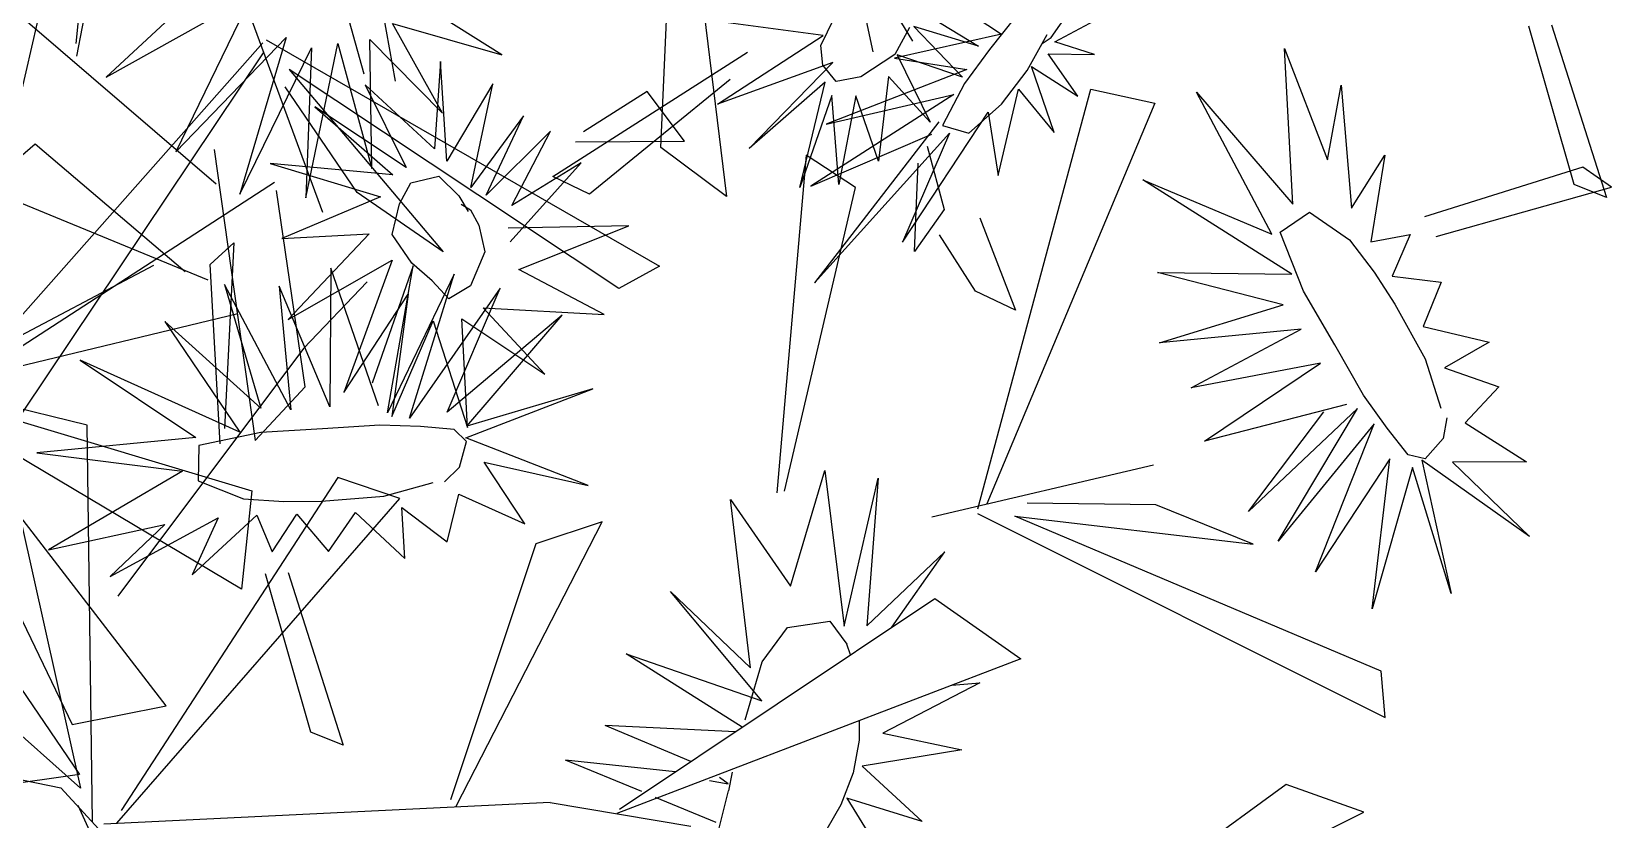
# Model space of a CAD drawing. Header units: millimetres. Extents: x -2729 to 15248, y -12439 to 5292.
# Drawn here: x 4224.36 to 4263.74, y -10343.77 to -10324.13 of the extents above; entities that cross this region are included whole.
import ezdxf

# ---------------------------------------------------------------- set-up
doc = ezdxf.new("R2010")
doc.units = ezdxf.units.MM

# ---------------------------------------------------------------- blocks, each defined once
blk = doc.blocks.new('styrtys')
at = {"color": 50, "linetype": 'Continuous'}
for p, q in [((-28.557, -6.417), (-27.681, -3.898)), ((-27.681, -3.898), (-28.283, -7.132)), ((-29.579, -6.536), (-29.337, -4.743)), ((-29.337, -4.743), (-28.557, -6.417)), ((-28.283, -7.132), (-25.568, -5.075)), ((-25.568, -5.075), (-28.021, -7.263)), ((-30.746, -6.153), (-29.579, -6.536)), ((-30.611, -7.575), (-30.746, -6.153)), ((-31.659, -6.839), (-30.611, -7.575)), ((-31.327, -8.497), (-31.659, -6.839)), ((-29.503, -7.004), (-28.993, -6.874)), ((-28.993, -6.874), (-28.353, -7.067)), ((-28.353, -7.067), (-28.263, -7.493)), ((-28.021, -7.263), (-24.402, -6.7)), ((-24.402, -6.7), (-27.982, -7.865)), ((-30.611, -8.109), (-29.663, -7.239)), ((-28.263, -7.493), (-28.643, -8.249)), ((-27.982, -7.865), (-24.646, -8.373)), ((-31.536, -9.371), (-30.611, -8.109)), ((-28.643, -8.249), (-29.151, -9.125)), ((-32.517, -8.549), (-31.327, -8.497)), ((-32.142, -9.721), (-32.517, -8.549)), ((-24.646, -8.373), (-28.608, -8.589)), ((-28.608, -8.589), (-24.954, -9.536)), ((-32.042, -10.167), (-31.536, -9.371)), ((-29.151, -9.125), (-29.986, -10.299)), ((-28.786, -9.127), (-25.316, -10.522)), ((-24.954, -9.536), (-28.786, -9.127)), ((-28.755, -9.417), (-26.449, -12.244)), ((-33.269, -9.747), (-32.142, -9.721)), ((-32.694, -10.56), (-33.269, -9.747)), ((-32.517, -11.061), (-32.042, -10.167)), ((-25.316, -10.522), (-28.356, -9.85)), ((-34.809, -11.148), (-32.694, -10.56)), ((-29.986, -10.299), (-30.878, -11.569)), ((-29.423, -10.437), (-27.519, -13.103)), ((-26.449, -12.244), (-29.423, -10.437)), ((-35.934, -12.869), (-33.258, -11.35)), ((-33.258, -11.35), (-34.809, -11.148)), ((-32.733, -12.257), (-32.517, -11.061)), ((-29.995, -11.228), (-28.206, -14.296)), ((-27.519, -13.103), (-29.995, -11.228)), ((-30.878, -11.569), (-31.975, -12.713)), ((-31.144, -12.013), (-31.724, -16.365)), ((-29.778, -15.074), (-31.144, -12.013)), ((-30.358, -11.892), (-29.778, -15.074)), ((-28.206, -14.296), (-30.358, -11.892)), ((-36.178, -14.532), (-34.103, -12.394)), ((-34.103, -12.394), (-35.934, -12.869)), ((-31.975, -12.713), (-32.733, -12.257)), ((-32.737, -12.722), (-36.178, -14.532)), ((-34.265, -16.067), (-32.737, -12.722)), ((-31.84, -12.884), (-34.265, -16.067)), ((-31.724, -16.365), (-31.84, -12.884)), ((-16.926, -14.521), (-15.521, -16.61)), ((-16.481, -16.483), (-16.926, -14.521)), ((-14.635, -16.622), (-13.247, -14.528)), ((-18.633, -14.814), (-16.481, -16.483)), ((-18.291, -15.422), (-18.633, -14.814)), ((-15.521, -16.61), (-14.892, -14.676)), ((-14.892, -14.676), (-14.635, -16.622)), ((-16.08, -16.946), (-15.275, -16.743)), ((-15.275, -16.743), (-14.419, -16.686)), ((-14.419, -16.686), (-13.348, -16.785)), ((-18.972, -17.388), (-21.234, -16.973)), ((-18.745, -17.97), (-21.234, -16.973)), ((-16.523, -17.149), (-16.08, -16.946)), ((-22.211, -19.247), (-18.745, -17.97)), ((-17.915, -18.036), (-18.124, -18.224)), ((-18.503, -18.476), (-22.211, -19.247)), ((-21.826, -20.539), (-18.503, -18.476)), ((-18.465, -18.856), (-18.124, -18.224)), ((-17.884, -19.749), (-18.465, -18.856)), ((-12.288, -19.133), (-13.569, -19.374)), ((-15.958, -19.559), (-17.479, -22.773)), ((-15.601, -23.122), (-15.958, -19.559)), ((-14.028, -19.488), (-13.569, -19.374)), ((-13.724, -19.458), (-13.776, -19.719)), ((-13.607, -19.914), (-13.724, -19.458)), ((-12.659, -20.974), (-12.727, -19.339)), ((-16.837, -19.96), (-17.884, -19.749)), ((-15.64, -19.786), (-16.837, -19.96)), ((-15.352, -19.744), (-15.64, -19.786)), ((-15.15, -19.732), (-15.601, -23.122)), ((-14.98, -19.836), (-13.762, -22.848)), ((-11.446, -23.297), (-12.372, -19.863)), ((-18.847, -20.106), (-21.826, -20.539)), ((-20.19, -22.368), (-18.847, -20.106)), ((-16.585, -20.162), (-20.19, -22.368)), ((-17.479, -22.773), (-16.585, -20.162)), ((-13.841, -20.535), (-13.762, -22.848)), ((-13.438, -20.782), (-12.559, -23.39)), ((-33.225, -23.107), (-33.035, -21.478)), ((-33.035, -21.478), (-32.807, -23.155)), ((-32.807, -23.155), (-32.17, -21.522)), ((-32.17, -21.522), (-31.997, -23.233)), ((-12.645, -21.332), (-12.559, -23.39)), ((-31.997, -23.233), (-30.81, -21.78)), ((-30.81, -21.78), (-31.414, -23.208)), ((-31.414, -23.208), (-29.395, -22.547)), ((-29.395, -22.547), (-30.634, -23.743)), ((-30.634, -23.743), (-28.451, -23.2)), ((-28.451, -23.2), (-30.389, -24.288)), ((-32.736, -23.24), (-31.976, -23.292)), ((-31.976, -23.292), (-31.114, -23.83)), ((-31.114, -23.83), (-30.75, -24.337)), ((-30.75, -24.337), (-30.982, -24.809)), ((-27.971, -24.05), (-30.626, -24.579)), ((-30.389, -24.288), (-27.971, -24.05)), ((-31.151, -24.61), (-29.001, -26.783)), ((-28.329, -25.611), (-31.151, -24.61)), ((-30.626, -24.579), (-28.329, -25.611)), ((-31.408, -25.063), (-32.165, -25.041)), ((-31.656, -25.113), (-30.884, -27.635)), ((-29.001, -26.783), (-31.656, -25.113)), ((-30.982, -24.809), (-31.408, -25.063)), ((-23.055, -27.159), (-23.188, -29.557)), ((-21.948, -29.965), (-23.055, -27.159)), ((-25.323, -27.526), (-24.014, -30.235)), ((-23.188, -29.557), (-25.323, -27.526)), ((-21.088, -27.879), (-21.948, -29.965)), ((-21.479, -30.338), (-21.088, -27.879)), ((-19.073, -29.074), (-21.479, -30.338)), ((-21.134, -30.966), (-19.073, -29.074)), ((-26.254, -29.262), (-24.563, -30.386)), ((-23.721, -30.048), (-26.254, -29.262)), ((-26.647, -30.289), (-24.531, -31.08)), ((-24.563, -30.386), (-26.647, -30.289)), ((-26.719, -31.059), (-24.542, -31.504)), ((-24.531, -31.08), (-26.719, -31.059)), ((-21.475, -31.812), (-18.536, -30.901)), ((-18.536, -30.901), (-21.134, -30.966)), ((-24.542, -31.504), (-27.123, -32.086)), ((-18.574, -32.241), (-21.475, -31.812)), ((-27.869, -32.182), (-28.217, -34.774)), ((-27.442, -34.987), (-27.869, -32.182)), ((-27.123, -32.086), (-24.885, -32.322)), ((-22.079, -32.527), (-18.574, -32.241)), ((-24.885, -32.322), (-27.079, -33.501)), ((-19.648, -34.262), (-22.079, -32.527)), ((-25.933, -32.919), (-27.442, -34.987)), ((-27.079, -33.501), (-25.04, -32.729)), ((-26.844, -35.336), (-25.933, -32.919)), ((-25.04, -32.729), (-25.767, -34.969)), ((-19.15, -33.61), (-21.327, -32.864)), ((-25.767, -34.969), (-24.324, -33.179)), ((-24.324, -33.179), (-24.742, -35.872)), ((-24.742, -35.872), (-24.021, -33.401)), ((-24.021, -33.401), (-22.995, -36.296)), ((-23.391, -33.447), (-21.418, -35.245)), ((-22.995, -36.296), (-23.391, -33.447)), ((-22.435, -33.319), (-19.648, -34.262)), ((-21.418, -35.245), (-22.435, -33.319)), ((-23.942, -33.938), (-26.844, -35.336)), ((-26.418, -36.013), (-23.942, -33.938)), ((-22.586, -35.129), (-26.418, -36.013)), ((-26.045, -36.57), (-22.586, -35.129)), ((-21.984, -36.665), (-26.045, -36.57)), ((-26.014, -37.25), (-21.984, -36.665)), ((-22.276, -38.557), (-26.014, -37.25)), ((-26.59, -38.468), (-22.276, -38.557)), ((-23.236, -40.91), (-26.59, -38.468)), ((-27.243, -39.256), (-23.236, -40.91))]:
    blk.add_line(p, q, dxfattribs=at)
at = {"color": 86, "linetype": 'Continuous'}
for p, q in [((-12.758, -10.355), (-19.706, -4.768)), ((-19.706, -4.768), (-19.525, -6.814)), ((-22.072, -5.279), (-23.083, -5.849)), ((-22.444, -16.632), (-22.072, -5.279)), ((-36.443, -5.684), (-36.596, -6.542)), ((-33.495, -9.14), (-36.443, -5.684)), ((-23.083, -5.849), (-22.775, -15.758)), ((-36.596, -6.542), (-33.821, -9.602)), ((-19.525, -6.814), (-12.415, -10.806)), ((-24.622, -10.075), (-24.497, -12.685)), ((-22.775, -15.758), (-24.622, -10.075)), ((-24.497, -12.685), (-23.193, -15.613)), ((-25.373, -13.148), (-21.883, -17.626)), ((-20.072, -16.714), (-19.609, -14.136)), ((-19.609, -14.136), (-11.892, -21.671)), ((-33.585, -16.896), (-22.76, -16.521)), ((-33.23, -18.493), (-33.585, -16.896)), ((-22.551, -16.668), (-33.23, -18.493)), ((-12.017, -21.654), (-20.072, -16.714)), ((-30.238, -21.601), (-28.979, -20.561)), ((-27.719, -20.791), (-29.753, -21.631)), ((-28.979, -20.561), (-27.719, -20.791)), ((-20.933, -21.236), (-28.557, -22.796)), ((-28.774, -24.246), (-20.822, -21.391)), ((-28.557, -22.796), (-28.774, -24.246)), ((-11.446, -23.297), (-6.297, -33.172)), ((-10.384, -25.384), (-18.342, -25.047)), ((-18.342, -25.047), (-17.155, -26.319)), ((-17.155, -26.319), (-10.467, -25.582)), ((-25.651, -29.759), (-30.494, -26.655)), ((-29.695, -26.757), (-25.63, -28.747)), ((-27.824, -27.147), (-28.553, -28.513)), ((-26.667, -29.608), (-27.824, -27.147)), ((-28.553, -28.513), (-26.98, -29.537)), ((-25.63, -28.747), (-25.651, -29.759)), ((-6.676, -34.525), (-4.351, -28.941)), ((-6.462, -32.885), (-16.76, -29.863)), ((-16.76, -29.863), (-16.59, -31.487)), ((-3.252, -30.221), (-6.457, -33.948)), ((-16.59, -31.487), (-6.789, -32.924)), ((-15.394, -33.298), (-13.059, -32.511)), ((-13.059, -32.511), (-14.004, -41.447)), ((-9.628, -32.997), (-14.204, -41.716)), ((-8.227, -34.924), (-9.628, -32.997)), ((-18.3, -33.173), (-22.452, -35.869)), ((-16.563, -33.747), (-18.3, -33.173)), ((-14.204, -41.716), (-15.394, -33.298)), ((-6.231, -33.453), (-15.162, -37.707)), ((-22.727, -37.705), (-16.563, -33.747)), ((-19.15, -33.61), (-11.608, -35.235)), ((-14.706, -40.046), (-6.875, -34.076)), ((-11.802, -41.936), (-7.17, -34.236)), ((-6.875, -34.076), (-9.353, -42.21)), ((-7.17, -34.236), (-1.66, -42.813)), ((-26.169, -34.318), (-29.202, -36.436)), ((-20.82, -36.291), (-16.516, -34.565)), ((-16.125, -34.507), (-20.082, -36.602)), ((-4.94, -41.881), (-6.676, -34.525)), ((-14.524, -42.553), (-8.227, -34.924)), ((-27.988, -36.792), (-25.998, -35.109)), ((-19.255, -35.46), (-14.574, -41.394)), ((-14.004, -41.447), (-22.622, -36.001)), ((-20.082, -36.602), (-20.82, -36.291)), ((-19.706, -36.478), (-19.454, -42.521)), ((-25.254, -48.823), (-21.97, -37.302)), ((-20.99, -41.825), (-19.661, -37.093)), ((-15.162, -37.707), (-14.706, -40.046)), ((-10.638, -44.638), (-19.478, -37.864)), ((-26.199, -43.548), (-16.643, -41.562)), ((-30.536, -43.54), (-23.407, -41.799)), ((-23.69, -41.943), (-29.626, -43.949)), ((-19.454, -42.521), (-20.99, -41.825))]:
    blk.add_line(p, q, dxfattribs=at)
at = {"color": 50, "linetype": 'Continuous'}
blk.add_lwpolyline([(-24.066, -31.549), (-24.033, -31.273), (-23.774, -30.926), (-23.234, -30.515), (-22.314, -30.485), (-21.792, -30.84), (-22.023, -31.404), (-22.215, -32.046), (-22.663, -32.791), (-23.43, -32.946), (-24.027, -32.91), (-24.466, -32.344), (-24.231, -31.684), (-23.975, -31.31)], dxfattribs=at)
blk = doc.blocks.new('aerysty')
at = {"color": 86, "linetype": 'Continuous'}
for p, q in [((-40.708, -4.827, 0.09), (-40.861, -5.681, 0.09)), ((-37.774, -8.266, 0.09), (-40.708, -4.827, 0.09)), ((-40.861, -5.681, 0.09), (-38.099, -8.726, 0.09)), ((-50.861, -15.865, 0.09), (-50.984, -16.961, 0.09)), ((-49.374, -17.841, 0.09), (-50.861, -15.865, 0.09)), ((-50.984, -16.961, 0.09), (-50.266, -18.467, 0.09)), ((-45.3, -23.988, 0.09), (-46.515, -21.584, 0.09)), ((-47.259, -22.28, 0.09), (-45.215, -24.24, 0.09)), ((-52.249, -23.482, 0.09), (-52.07, -25.518, 0.09)), ((-45.335, -29.042, 0.09), (-52.249, -23.482, 0.09)), ((-54.604, -23.99, 0.09), (-55.61, -24.557, 0.09)), ((-54.974, -35.289, 0.09), (-54.604, -23.99, 0.09)), ((-68.906, -24.394, 0.09), (-69.059, -25.247, 0.09)), ((-65.972, -27.832, 0.09), (-68.906, -24.394, 0.09)), ((-55.61, -24.557, 0.09), (-55.304, -34.419, 0.09)), ((-69.059, -25.247, 0.09), (-66.297, -28.292, 0.09)), ((-52.07, -25.518, 0.09), (-44.994, -29.491, 0.09)), ((-57.142, -28.763, 0.09), (-57.017, -31.361, 0.09)), ((-55.304, -34.419, 0.09), (-57.142, -28.763, 0.09)), ((-57.017, -31.361, 0.09), (-55.72, -34.274, 0.09)), ((-57.889, -31.822, 0.09), (-54.416, -36.278, 0.09)), ((-66.062, -35.552, 0.09), (-55.289, -35.178, 0.09)), ((-55.081, -35.325, 0.09), (-65.709, -37.141, 0.09))]:
    blk.add_line(p, q, dxfattribs=at)
at = {"color": 221, "linetype": 'Continuous'}
for p, q in [((-46.587, -17.386, 0.09), (-45.489, -18.726, 0.09)), ((-46.137, -18.706, 0.09), (-46.587, -17.386, 0.09)), ((-45.506, -17.362, 0.09), (-45.002, -18.547, 0.09)), ((-45.489, -18.726, 0.09), (-45.506, -17.362, 0.09)), ((-45.002, -18.547, 0.09), (-44.408, -17.548, 0.09)), ((-44.408, -17.548, 0.09), (-44.661, -18.561, 0.09)), ((-48.236, -18.005, 0.09), (-46.137, -18.706, 0.09)), ((-47.024, -19.046, 0.09), (-48.236, -18.005, 0.09)), ((-44.661, -18.561, 0.09), (-43.439, -17.854, 0.09)), ((-50.91, -19.156, 0.09), (-47.024, -19.046, 0.09)), ((-47.975, -19.591, 0.09), (-50.91, -19.156, 0.09)), ((-52.924, -20.487, 0.09), (-47.975, -19.591, 0.09)), ((-47.882, -19.965, 0.09), (-52.924, -20.487, 0.09)), ((-50.921, -21.837, 0.09), (-48.23, -19.952, 0.09)), ((-47.103, -20.005, 0.09), (-50.921, -21.837, 0.09)), ((-49.404, -22.322, 0.09), (-47.103, -20.005, 0.09)), ((-46.403, -20.061, 0.09), (-49.404, -22.322, 0.09)), ((-45.196, -19.787, 0.09), (-47.114, -21.742, 0.09)), ((-47.114, -21.742, 0.09), (-46.403, -20.061, 0.09)), ((-45.13, -22.1, 0.09), (-45.196, -19.787, 0.09)), ((-61.058, -25.123, 0.09), (-60.186, -22.616, 0.09)), ((-60.186, -22.616, 0.09), (-60.785, -25.834, 0.09)), ((-62.075, -25.242, 0.09), (-61.834, -23.456, 0.09)), ((-61.834, -23.456, 0.09), (-61.058, -25.123, 0.09)), ((-60.785, -25.834, 0.09), (-58.083, -23.788, 0.09)), ((-58.083, -23.788, 0.09), (-60.524, -25.964, 0.09)), ((-63.237, -24.86, 0.09), (-62.075, -25.242, 0.09)), ((-63.103, -26.275, 0.09), (-63.237, -24.86, 0.09)), ((-64.145, -25.543, 0.09), (-63.103, -26.275, 0.09)), ((-63.815, -27.193, 0.09), (-64.145, -25.543, 0.09)), ((-60.524, -25.964, 0.09), (-56.923, -25.404, 0.09)), ((-56.923, -25.404, 0.09), (-60.486, -26.564, 0.09)), ((-60.486, -26.564, 0.09), (-57.166, -27.069, 0.09)), ((-57.166, -27.069, 0.09), (-61.109, -27.285, 0.09)), ((-64.999, -27.245, 0.09), (-63.815, -27.193, 0.09)), ((-64.626, -28.41, 0.09), (-64.999, -27.245, 0.09)), ((-61.109, -27.285, 0.09), (-57.472, -28.227, 0.09)), ((-61.286, -27.82, 0.09), (-57.832, -29.208, 0.09)), ((-57.472, -28.227, 0.09), (-61.286, -27.82, 0.09)), ((-61.255, -28.109, 0.09), (-58.96, -30.922, 0.09)), ((-65.747, -28.437, 0.09), (-64.626, -28.41, 0.09)), ((-65.175, -29.246, 0.09), (-65.747, -28.437, 0.09)), ((-57.832, -29.208, 0.09), (-60.858, -28.54, 0.09)), ((-61.92, -29.124, 0.09), (-60.025, -31.777, 0.09)), ((-58.96, -30.922, 0.09), (-61.92, -29.124, 0.09)), ((-67.28, -29.831, 0.09), (-65.175, -29.246, 0.09)), ((-65.737, -30.032, 0.09), (-67.28, -29.831, 0.09)), ((-62.489, -29.911, 0.09), (-60.709, -32.964, 0.09)), ((-60.025, -31.777, 0.09), (-62.489, -29.911, 0.09)), ((-68.399, -31.544, 0.09), (-65.737, -30.032, 0.09)), ((-63.633, -30.692, 0.09), (-64.21, -35.023, 0.09)), ((-62.273, -33.738, 0.09), (-63.633, -30.692, 0.09)), ((-62.85, -30.571, 0.09), (-62.273, -33.738, 0.09)), ((-60.709, -32.964, 0.09), (-62.85, -30.571, 0.09)), ((-68.643, -33.199, 0.09), (-66.577, -31.071, 0.09)), ((-66.577, -31.071, 0.09), (-68.399, -31.544, 0.09)), ((-65.218, -31.397, 0.09), (-68.643, -33.199, 0.09)), ((-66.738, -34.727, 0.09), (-65.218, -31.397, 0.09)), ((-64.325, -31.559, 0.09), (-66.738, -34.727, 0.09)), ((-64.21, -35.023, 0.09), (-64.325, -31.559, 0.09))]:
    blk.add_line(p, q, dxfattribs=at)
at = {"color": 50, "linetype": 'Continuous'}
for p, q in [((-47.724, -19.18, 0.09), (-46.682, -18.868, 0.09)), ((-46.682, -18.868, 0.09), (-45.631, -18.767, 0.09)), ((-45.631, -18.767, 0.09), (-44.601, -18.817, 0.09)), ((-44.86, -18.807, 0.09), (-44.618, -18.698, 0.09)), ((-44.618, -18.698, 0.09), (-43.862, -18.65, 0.09)), ((-47.908, -19.837, 0.09), (-47.724, -19.18, 0.09)), ((-44.075, -19.66, 0.09), (-45.677, -19.844, 0.09)), ((-46.729, -19.926, 0.09), (-47.908, -19.837, 0.09)), ((-45.677, -19.844, 0.09), (-46.729, -19.926, 0.09)), ((-61.999, -25.707, 0.09), (-61.492, -25.578, 0.09)), ((-61.492, -25.578, 0.09), (-60.855, -25.769, 0.09)), ((-63.102, -26.807, 0.09), (-62.159, -25.941, 0.09)), ((-60.855, -25.769, 0.09), (-60.765, -26.194, 0.09)), ((-60.765, -26.194, 0.09), (-61.143, -26.946, 0.09)), ((-64.023, -28.063, 0.09), (-63.102, -26.807, 0.09)), ((-61.143, -26.946, 0.09), (-61.649, -27.818, 0.09)), ((-61.649, -27.818, 0.09), (-62.48, -28.987, 0.09)), ((-64.527, -28.854, 0.09), (-64.023, -28.063, 0.09)), ((-64.999, -29.744, 0.09), (-64.527, -28.854, 0.09)), ((-62.48, -28.987, 0.09), (-63.368, -30.25, 0.09)), ((-65.214, -30.935, 0.09), (-64.999, -29.744, 0.09)), ((-63.368, -30.25, 0.09), (-64.46, -31.389, 0.09)), ((-64.46, -31.389, 0.09), (-65.214, -30.935, 0.09))]:
    blk.add_line(p, q, dxfattribs=at)

msp = doc.modelspace()

# ---------------------------------------------------------------- block references
at = {"xscale": -1, "rotation": 238.1976480713597}
msp.add_blockref('aerysty', (4289.175, -10296.215, 0.246), dxfattribs=at)
at = {"rotation": 245.2733334306143}
msp.add_blockref('styrtys', (4253.658, -10363.491, 0.448), dxfattribs=at)

doc.saveas('drawing.dxf')
